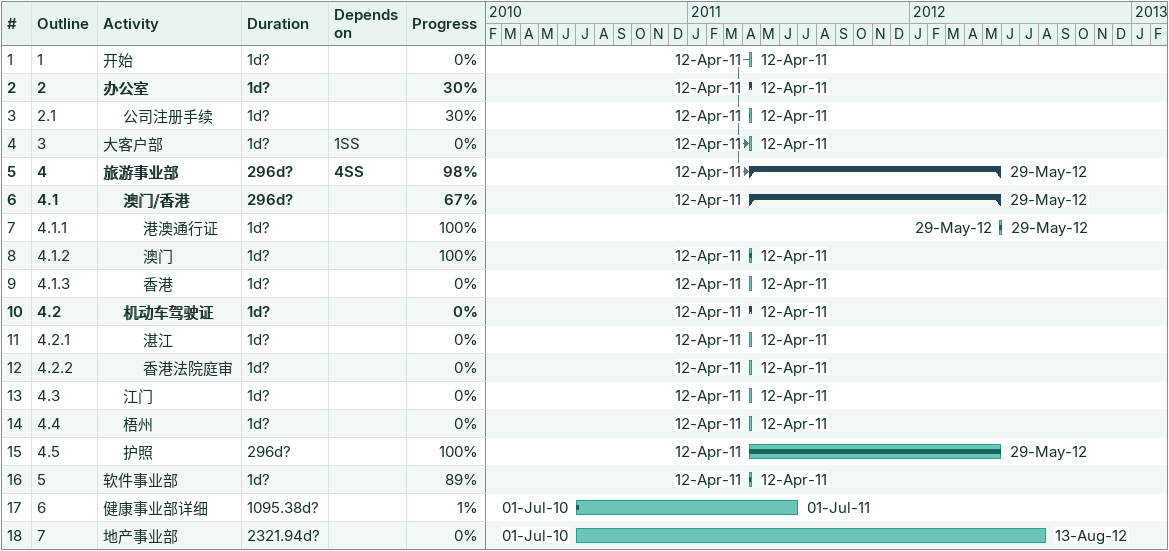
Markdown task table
| ID | WBS | Task | Duration | Start | Finish | Predecessors | % complete |
|---|---|---|---|---|---|---|---|
| 1 | 1 | 开始 | 1d? | 2011-04-12 | 2011-04-12 |  | 0 |
| 2 | 2 | **办公室** | 1d? | 2011-04-12 | 2011-04-12 |  | 30 |
| 3 | 2.1 | 公司注册手续 | 1d? | 2011-04-12 | 2011-04-12 |  | 30 |
| 4 | 3 | 大客户部 | 1d? | 2011-04-12 | 2011-04-12 | 1SS | 0 |
| 5 | 4 | **旅游事业部** | 296d? | 2011-04-12 | 2012-05-29 | 4SS | 98 |
| 6 | 4.1 | **澳门/香港** | 296d? | 2011-04-12 | 2012-05-29 |  | 67 |
| 7 | 4.1.1 | 港澳通行证 | 1d? | 2012-05-29 | 2012-05-29 |  | 100 |
| 8 | 4.1.2 | 澳门 | 1d? | 2011-04-12 | 2011-04-12 |  | 100 |
| 9 | 4.1.3 | 香港 | 1d? | 2011-04-12 | 2011-04-12 |  | 0 |
| 10 | 4.2 | **机动车驾驶证** | 1d? | 2011-04-12 | 2011-04-12 |  | 0 |
| 11 | 4.2.1 | 湛江 | 1d? | 2011-04-12 | 2011-04-12 |  | 0 |
| 12 | 4.2.2 | 香港法院庭审 | 1d? | 2011-04-12 | 2011-04-12 |  | 0 |
| 13 | 4.3 | 江门 | 1d? | 2011-04-12 | 2011-04-12 |  | 0 |
| 14 | 4.4 | 梧州 | 1d? | 2011-04-12 | 2011-04-12 |  | 0 |
| 15 | 4.5 | 护照 | 296d? | 2011-04-12 | 2012-05-29 |  | 100 |
| 16 | 5 | 软件事业部 | 1d? | 2011-04-12 | 2011-04-12 |  | 89 |
| 17 | 6 | 健康事业部详细 | 1095.38d? | 2010-07-01 | 2011-07-01 |  | 1 |
| 18 | 7 | 地产事业部 | 2321.94d? | 2010-07-01 | 2012-08-13 |  | 0 |
